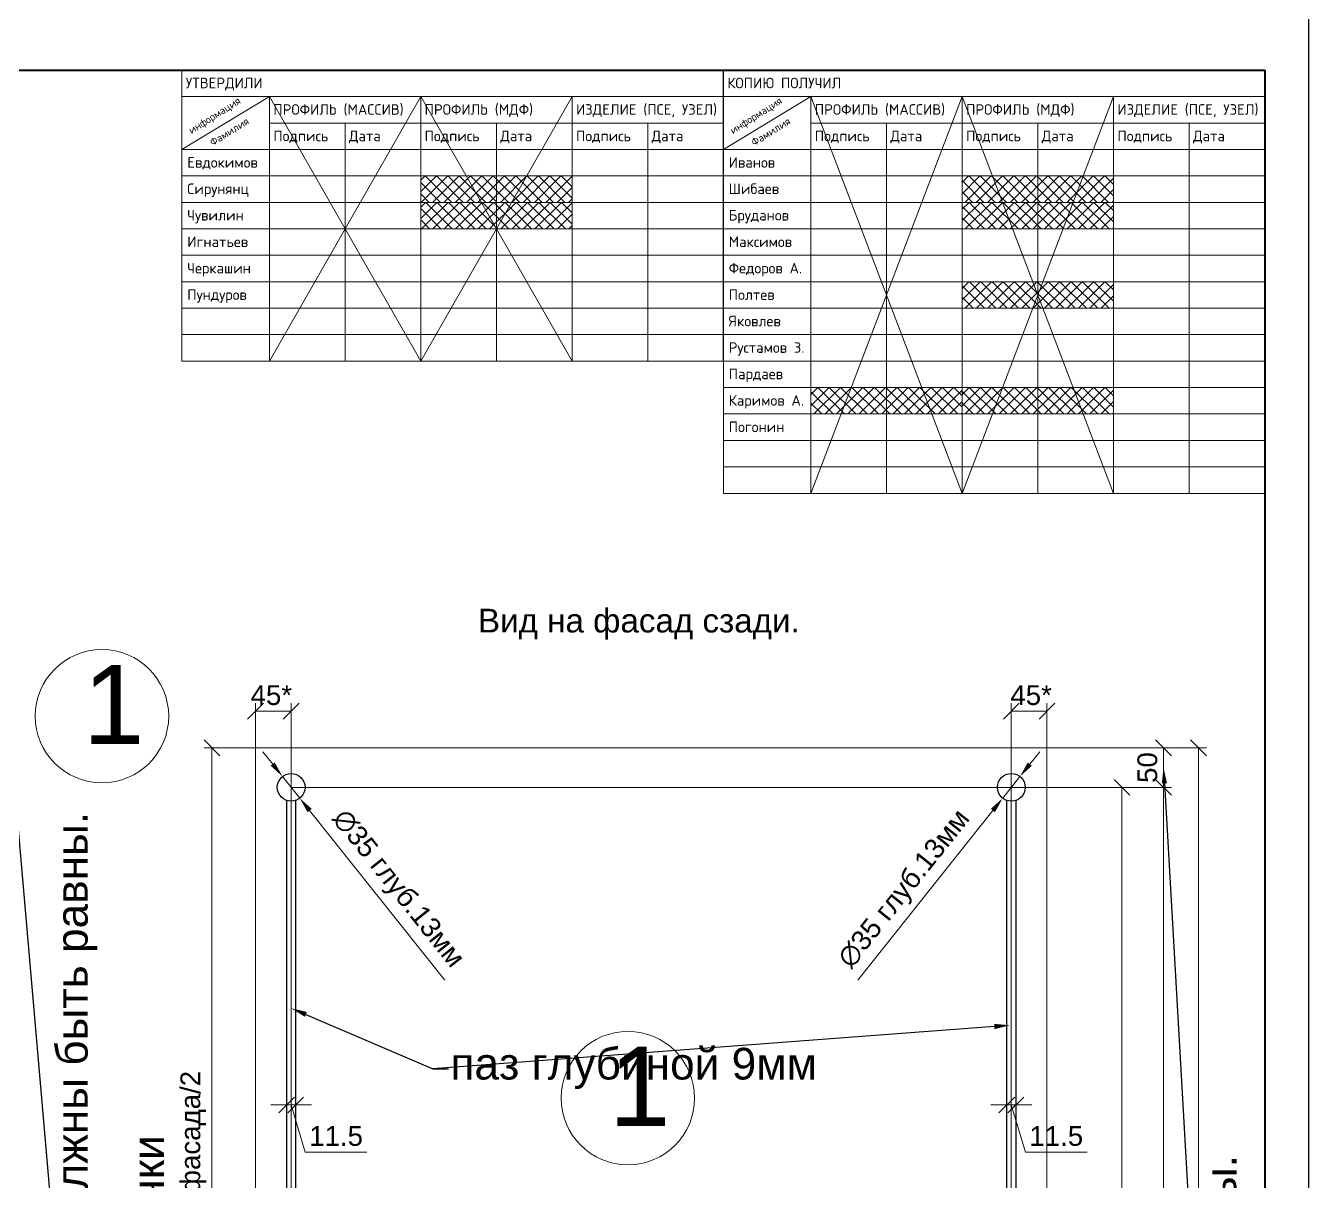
# Model space of a CAD drawing. Header units: millimetres. Extents: x 6988 to 52081, y -7456 to 23712.
# Drawn here: x 45521 to 47141, y 3473 to 4933 of the extents above; entities that cross this region are included whole.
import ezdxf
from ezdxf import colors
from ezdxf.entities.mleader import LeaderData, LeaderLine
from ezdxf.math import Vec2, Vec3

# ---------------------------------------------------------------- set-up
doc = ezdxf.new("R2010")
doc.units = ezdxf.units.MM
doc.layers.get('DEFPOINTS').update_dxf_attribs({"color": 106, "lineweight": 5})
for name, color, linetype, lineweight in [('Линии Размерные и Текст', 1, 'Continuous', 5), ('Натяжитель фасада с регулировкой по центру. Стержень укорачивается по размеру двери. Длина 1909-2329мм. Pivot TN 103.2329.02.', 5, 'Continuous', 30), ('служебный слой НАДПИСИ', 4, 'Continuous', 13), ('служебный слой ШТАМП', 4, 'Continuous', 30), ('ФАСАД', 3, 'Continuous', 5), ('ШТАМП', 7, 'Continuous', 30)]:
    doc.layers.add(name, color=color, linetype=linetype, lineweight=lineweight)
doc.styles.get("Standard").update_dxf_attribs({"font": 'arial.ttf'})
doc.styles.add('ЕСКД профили текст', font='isocpeur.ttf')
doc.dimstyles.get("Standard").update_dxf_attribs({"dimscale": 0, "dimtxt": 2.5, "dimasz": 2, "dimexe": 1, "dimexo": 0, "dimgap": 0.75, "dimtad": 1, "dimdsep": 46, "dimtxsty": 'Standard', "dimcen": 1.5, "dimclrd": 256, "dimclre": 256, "dimclrt": 7, "dimazin": 3, "dimtfac": 1, "dimtmove": 0, "dimatfit": 3, "dimldrblk": 'DOT', "dimfxl": 1, "dimtolj": 1, "dimtzin": 0, "dimlwd": 5, "dimlwe": 5, "dimarcsym": 0})
doc.dimstyles.new('STANDARD10', dxfattribs={"dimscale": 10, "dimtxt": 2.5, "dimasz": 2, "dimexe": 1, "dimexo": 0, "dimgap": 0.75, "dimtad": 1, "dimdsep": 46, "dimtxsty": 'Standard', "dimblk1": 'OBLIQUE', "dimblk2": 'OBLIQUE', "dimsah": 1, "dimcen": 1.5, "dimclrd": 256, "dimclre": 256, "dimclrt": 7, "dimazin": 3, "dimtfac": 1, "dimtmove": 1, "dimatfit": 3, "dimldrblk": 'DOT', "dimfxl": 1, "dimtolj": 1, "dimtzin": 0, "dimlwd": 5, "dimlwe": 5, "dimarcsym": 0})

# ---------------------------------------------------------------- blocks, each defined once
blk = doc.blocks.new('*D15')
at = {"layer": 'DEFPOINTS', "color": 0, "transparency": 16777216}
for p in [(46776.9, 3984.5), (46755.1, 3957.1)]:
    blk.add_point(p, dxfattribs=at)
at = {"layer": 'Линии Размерные и Текст', "lineweight": 5, "transparency": 16777216}
for p, q in [((46789.4, 4000.2), (46801.9, 4015.8)), ((46776.9, 3984.5), (46755.1, 3957.1)), ((46571.9, 3727.1), (46742.7, 3941.5))]:
    blk.add_line(p, q, dxfattribs=at)
at = {"layer": 'Линии Размерные и Текст', "transparency": 16777216}
for points in [[(46786.8, 4002.2), (46792, 3998.1), (46776.9, 3984.5)], [(46740.1, 3943.6), (46745.3, 3939.4), (46755.1, 3957.1)]]:
    blk.add_solid(points, dxfattribs=at)
at = {"layer": 'Линии Размерные и Текст', "color": 7, "transparency": 16777216, "insert": (46632.2, 3841.5), "char_height": 25, "attachment_point": 5, "rotation": 51.464}
blk.add_mtext('\\A1;∅35 глуб.13мм', dxfattribs=at)
blk = doc.blocks.new('_Dot')
at = {"color": 0, "linetype": 'ByBlock', "lineweight": -2}
blk.add_line((-0.5, 0), (-1, 0), dxfattribs=at)
at = {"color": 0, "linetype": 'ByBlock', "const_width": 0.5}
blk.add_lwpolyline([(-0.25, 0, 1), (0.25, 0, 1)], format="xyb", close=True, dxfattribs=at)
blk = doc.blocks.new('*D17')
at = {"layer": 'DEFPOINTS', "color": 0, "transparency": 16777216}
for p in [(45845.1, 3984.5), (45866.9, 3957.1)]:
    blk.add_point(p, dxfattribs=at)
at = {"layer": 'Линии Размерные и Текст', "lineweight": 5, "transparency": 16777216}
for p, q in [((45832.7, 4000.2), (45820.2, 4015.8)), ((45845.1, 3984.5), (45866.9, 3957.1)), ((46050.1, 3727.1), (45879.4, 3941.5))]:
    blk.add_line(p, q, dxfattribs=at)
at = {"layer": 'Линии Размерные и Текст', "transparency": 16777216}
for points in [[(45835.3, 4002.2), (45830.1, 3998.1), (45845.1, 3984.5)], [(45882, 3943.6), (45876.8, 3939.4), (45866.9, 3957.1)]]:
    blk.add_solid(points, dxfattribs=at)
at = {"layer": 'Линии Размерные и Текст', "color": 7, "transparency": 16777216, "insert": (45989.9, 3841.5), "char_height": 25, "attachment_point": 5, "rotation": 308.536}
blk.add_mtext('\\A1;∅35 глуб.13мм', dxfattribs=at)
blk = doc.blocks.new('_OBLIQUE')
at = {"color": 0, "linetype": 'ByBlock'}
blk.add_line((-0.5, -0.5), (0.5, 0.5), dxfattribs=at)
blk = doc.blocks.new('*D68')
at = {"layer": 'DEFPOINTS', "color": 0, "transparency": 16777216}
for p in [(46766, 4067), (46811, 4020.8), (46766, 2059.8)]:
    blk.add_point(p, dxfattribs=at)
at = {"layer": 'Линии Размерные и Текст', "lineweight": 5, "transparency": 16777216}
for p, q in [((46766, 2059.8), (46766, 4077)), ((46811, 4020.8), (46811, 4077)), ((46811, 4067), (46766, 4067))]:
    blk.add_line(p, q, dxfattribs=at)
at = {"layer": 'Линии Размерные и Текст', "lineweight": 5, "transparency": 16777216, "xscale": 20, "yscale": 20, "zscale": 20, "rotation": 180}
blk.add_blockref('_OBLIQUE', (46766, 4067), dxfattribs=at)
at = {"layer": 'Линии Размерные и Текст', "lineweight": 5, "transparency": 16777216, "xscale": 20, "yscale": 20, "zscale": 20}
blk.add_blockref('_OBLIQUE', (46811, 4067), dxfattribs=at)
at = {"layer": 'Линии Размерные и Текст', "color": 7, "transparency": 16777216, "insert": (46791, 4087.2), "char_height": 25, "attachment_point": 5}
blk.add_mtext('\\A1;45*', dxfattribs=at)
blk = doc.blocks.new('*D69')
at = {"layer": 'DEFPOINTS', "color": 0, "transparency": 16777216}
for p in [(45850.3, 3954.3), (45861.8, 3954.3), (45861.8, 3569.5)]:
    blk.add_point(p, dxfattribs=at)
at = {"layer": 'Линии Размерные и Текст', "lineweight": 5, "transparency": 16777216}
for p, q in [((45850.3, 3954.3), (45850.3, 3559.5)), ((45861.8, 3954.3), (45861.8, 3559.5)), ((45850.3, 3569.5), (45830.3, 3569.5)), ((45850.3, 3569.5), (45861.8, 3569.5)), ((45850.3, 3569.5), (45861.8, 3569.5)), ((45856, 3569.5), (45873.9, 3509.9)), ((45861.8, 3569.5), (45881.8, 3569.5)), ((45873.9, 3509.9), (45951.7, 3509.9))]:
    blk.add_line(p, q, dxfattribs=at)
at = {"layer": 'Линии Размерные и Текст', "lineweight": 5, "transparency": 16777216, "xscale": 20, "yscale": 20, "zscale": 20}
blk.add_blockref('_OBLIQUE', (45850.3, 3569.5), dxfattribs=at)
at = {"layer": 'Линии Размерные и Текст', "lineweight": 5, "transparency": 16777216, "xscale": 20, "yscale": 20, "zscale": 20, "rotation": 180}
blk.add_blockref('_OBLIQUE', (45861.8, 3569.5), dxfattribs=at)
at = {"layer": 'Линии Размерные и Текст', "color": 7, "transparency": 16777216, "insert": (45912.8, 3530.2), "char_height": 25, "attachment_point": 5}
blk.add_mtext('\\A1;11.5', dxfattribs=at)
blk = doc.blocks.new('*D25')
at = {"layer": 'DEFPOINTS', "color": 0, "transparency": 16777216}
for p in [(46760.3, 3954.3), (46771.8, 3954.3), (46760.3, 3569.5)]:
    blk.add_point(p, dxfattribs=at)
at = {"layer": 'Линии Размерные и Текст', "lineweight": 5, "transparency": 16777216}
for p, q in [((46760.3, 3954.3), (46760.3, 3559.5)), ((46771.8, 3954.3), (46771.8, 3559.5)), ((46760.3, 3569.5), (46740.3, 3569.5)), ((46771.8, 3569.5), (46760.3, 3569.5)), ((46771.8, 3569.5), (46760.3, 3569.5)), ((46766, 3569.5), (46783.9, 3509.9)), ((46771.8, 3569.5), (46791.8, 3569.5)), ((46783.9, 3509.9), (46861.7, 3509.9))]:
    blk.add_line(p, q, dxfattribs=at)
at = {"layer": 'Линии Размерные и Текст', "lineweight": 5, "transparency": 16777216, "xscale": 20, "yscale": 20, "zscale": 20}
blk.add_blockref('_OBLIQUE', (46760.3, 3569.5), dxfattribs=at)
at = {"layer": 'Линии Размерные и Текст', "lineweight": 5, "transparency": 16777216, "xscale": 20, "yscale": 20, "zscale": 20, "rotation": 180}
blk.add_blockref('_OBLIQUE', (46771.8, 3569.5), dxfattribs=at)
at = {"layer": 'Линии Размерные и Текст', "color": 7, "transparency": 16777216, "insert": (46822.8, 3530.2), "char_height": 25, "attachment_point": 5}
blk.add_mtext('\\A1;11.5', dxfattribs=at)
blk = doc.blocks.new('*D49')
at = {"layer": 'DEFPOINTS', "color": 0, "transparency": 16777216}
for p in [(46783.5, 3970.8), (45856, 2059.8), (46958.3, 2059.8)]:
    blk.add_point(p, dxfattribs=at)
at = {"layer": 'Линии Размерные и Текст', "lineweight": 5, "transparency": 16777216}
for p, q in [((46783.5, 3970.8), (46968.3, 3970.8)), ((46958.3, 3970.8), (46958.3, 2059.8)), ((45856, 2059.8), (46968.3, 2059.8))]:
    blk.add_line(p, q, dxfattribs=at)
at = {"layer": 'Линии Размерные и Текст', "lineweight": 5, "transparency": 16777216, "xscale": 20, "yscale": 20, "zscale": 20}
for p, rotation in [((46958.3, 3970.8), 90), ((46958.3, 2059.8), 270)]:
    blk.add_blockref('_OBLIQUE', p, dxfattribs=dict(at, rotation=rotation))
at = {"layer": 'Линии Размерные и Текст', "color": 7, "transparency": 16777216, "insert": (46938, 3015.3), "char_height": 25, "attachment_point": 5, "rotation": 90}
blk.add_mtext('\\A1;1911', dxfattribs=at)
blk = doc.blocks.new('*D50')
at = {"layer": 'DEFPOINTS', "color": 0, "transparency": 16777216}
for p in [(46811, 4020.8), (46811, 2009.8), (47002.5, 2009.8)]:
    blk.add_point(p, dxfattribs=at)
at = {"layer": 'Линии Размерные и Текст', "lineweight": 5, "transparency": 16777216}
for p, q in [((46811, 4020.8), (47012.5, 4020.8)), ((47002.5, 4020.8), (47002.5, 2009.8)), ((46811, 2009.8), (47012.5, 2009.8))]:
    blk.add_line(p, q, dxfattribs=at)
at = {"layer": 'Линии Размерные и Текст', "lineweight": 5, "transparency": 16777216, "xscale": 20, "yscale": 20, "zscale": 20}
for p, rotation in [((47002.5, 4020.8), 90), ((47002.5, 2009.8), 270)]:
    blk.add_blockref('_OBLIQUE', p, dxfattribs=dict(at, rotation=rotation))
at = {"layer": 'Линии Размерные и Текст', "color": 7, "transparency": 16777216, "insert": (46982.3, 3015.3), "char_height": 25, "attachment_point": 5, "rotation": 90}
blk.add_mtext('\\A1;2011', dxfattribs=at)
blk = doc.blocks.new('*D51')
at = {"layer": 'DEFPOINTS', "color": 0, "transparency": 16777216}
for p in [(45856, 3970.8), (45856, 3015.3), (46905.8, 3015.3)]:
    blk.add_point(p, dxfattribs=at)
at = {"layer": 'Линии Размерные и Текст', "lineweight": 5, "transparency": 16777216}
for p, q in [((45856, 3970.8), (46915.8, 3970.8)), ((46905.8, 3970.8), (46905.8, 3015.3)), ((45856, 3015.3), (46915.8, 3015.3))]:
    blk.add_line(p, q, dxfattribs=at)
at = {"layer": 'Линии Размерные и Текст', "lineweight": 5, "transparency": 16777216, "xscale": 20, "yscale": 20, "zscale": 20}
for p, rotation in [((46905.8, 3970.8), 90), ((46905.8, 3015.3), 270)]:
    blk.add_blockref('_OBLIQUE', p, dxfattribs=dict(at, rotation=rotation))
at = {"layer": 'Линии Размерные и Текст', "color": 7, "transparency": 16777216, "insert": (46885.6, 3413.6), "char_height": 25, "attachment_point": 5, "rotation": 90}
blk.add_mtext('\\A1;955.5', dxfattribs=at)
blk = doc.blocks.new('*D107')
at = {"layer": 'DEFPOINTS', "color": 0, "transparency": 16777216}
for p in [(45856, 4067), (45811, 4020.8), (45856, 2059.8)]:
    blk.add_point(p, dxfattribs=at)
at = {"layer": 'Линии Размерные и Текст', "lineweight": 5, "transparency": 16777216}
for p, q in [((45811, 4020.8), (45811, 4077)), ((45856, 2059.8), (45856, 4077)), ((45811, 4067), (45856, 4067))]:
    blk.add_line(p, q, dxfattribs=at)
at = {"layer": 'Линии Размерные и Текст', "lineweight": 5, "transparency": 16777216, "xscale": 20, "yscale": 20, "zscale": 20, "rotation": 180}
blk.add_blockref('_OBLIQUE', (45811, 4067), dxfattribs=at)
at = {"layer": 'Линии Размерные и Текст', "lineweight": 5, "transparency": 16777216, "xscale": 20, "yscale": 20, "zscale": 20}
blk.add_blockref('_OBLIQUE', (45856, 4067), dxfattribs=at)
at = {"layer": 'Линии Размерные и Текст', "color": 7, "transparency": 16777216, "insert": (45831, 4087.2), "char_height": 25, "attachment_point": 5}
blk.add_mtext('\\A1;45*', dxfattribs=at)
blk = doc.blocks.new('*D108')
at = {"layer": 'DEFPOINTS', "color": 0, "transparency": 16777216}
for p in [(46811, 4020.8), (46958.3, 4020.8), (46766, 3970.8)]:
    blk.add_point(p, dxfattribs=at)
at = {"layer": 'Линии Размерные и Текст', "lineweight": 5, "transparency": 16777216}
for p, q in [((46811, 4020.8), (46968.3, 4020.8)), ((46958.3, 3970.8), (46958.3, 4020.8)), ((46766, 3970.8), (46968.3, 3970.8))]:
    blk.add_line(p, q, dxfattribs=at)
at = {"layer": 'Линии Размерные и Текст', "lineweight": 5, "transparency": 16777216, "xscale": 20, "yscale": 20, "zscale": 20}
for p, rotation in [((46958.3, 4020.8), 90), ((46958.3, 3970.8), 270)]:
    blk.add_blockref('_OBLIQUE', p, dxfattribs=dict(at, rotation=rotation))
at = {"layer": 'Линии Размерные и Текст', "color": 7, "transparency": 16777216, "insert": (46938, 3995.8), "char_height": 25, "attachment_point": 5, "rotation": 90}
blk.add_mtext('\\A1;50', dxfattribs=at)
blk = doc.blocks.new('*D113')
at = {"layer": 'DEFPOINTS', "color": 0, "transparency": 16777216}
for p in [(45811, 4020.8), (45756, 3015.3), (45856, 3015.3)]:
    blk.add_point(p, dxfattribs=at)
at = {"layer": 'Линии Размерные и Текст', "lineweight": 5, "transparency": 16777216}
for p, q in [((45811, 4020.8), (45746, 4020.8)), ((45756, 4020.8), (45756, 3015.3)), ((45856, 3015.3), (45746, 3015.3))]:
    blk.add_line(p, q, dxfattribs=at)
at = {"layer": 'Линии Размерные и Текст', "lineweight": 5, "transparency": 16777216, "xscale": 20, "yscale": 20, "zscale": 20}
for p, rotation in [((45756, 4020.8), 90), ((45756, 3015.3), 270)]:
    blk.add_blockref('_OBLIQUE', p, dxfattribs=dict(at, rotation=rotation))
at = {"layer": 'Линии Размерные и Текст', "color": 7, "transparency": 16777216, "insert": (45732.4, 3518.1), "char_height": 25, "attachment_point": 5, "rotation": 90}
blk.add_mtext('\\A1;H фасада/2', dxfattribs=at)
blk = doc.blocks.new('Утвердили')
at = {"layer": 'служебный слой НАДПИСИ', "ltscale": 100}
h = blk.add_hatch(dxfattribs=at)
h.set_pattern_fill('ANSI37', color=256, scale=0.28308, style=0)
h.paths.add_polyline_path([(26.8, -11.87), (43.79, -11.87), (43.79, -14.84), (26.8, -14.84)])
h = blk.add_hatch(dxfattribs=at)
h.set_pattern_fill('ANSI37', color=256, scale=0.283084, style=0)
h.set_pattern_definition([(45, (-8e-13, -2.9686), (-0.63554, 0.63554), []), (135, (-8e-13, -2.9686), (-0.63554, -0.63554), [])])
h.paths.add_polyline_path([(26.8, -14.84), (43.79, -14.84), (43.79, -17.81), (26.8, -17.81)])
for p, q in [((0, 0), (60.77, 0)), ((60.77, 0), (60.77, -32.65)), ((0, 0), (0, -32.65)), ((0, -2.97), (60.77, -2.97)), ((0, -8.91), (9.82, -2.97)), ((9.82, -2.97), (9.82, -32.65)), ((9.82, -2.97), (26.8, -32.65)), ((26.8, -2.97), (9.82, -32.65)), ((26.8, -2.97), (43.79, -32.65)), ((43.79, -2.97), (26.8, -32.65)), ((43.79, -2.97), (43.79, -32.65)), ((9.82, -5.94), (60.77, -5.94)), ((18.31, -5.94), (18.31, -32.65)), ((35.3, -5.94), (35.3, -32.65)), ((52.28, -5.94), (52.28, -32.65)), ((0, -8.91), (60.77, -8.91)), ((0, -11.87), (60.77, -11.87)), ((0, -14.84), (60.77, -14.84)), ((0, -17.81), (60.77, -17.81)), ((0, -20.78), (60.77, -20.78)), ((0, -23.75), (60.77, -23.75)), ((0, -26.72), (60.77, -26.72)), ((0, -29.69), (60.77, -29.69)), ((0, -32.65), (60.77, -32.65))]:
    blk.add_line(p, q, dxfattribs=at)
at = {"layer": 'служебный слой НАДПИСИ', "ltscale": 10}
blk.add_line((26.8, -2.97), (26.8, -32.65), dxfattribs=at)
at = {"layer": 'служебный слой НАДПИСИ', "ltscale": 100, "style": 'ЕСКД профили текст'}
for s, height, p in [('УТВЕРДИЛИ', 1.187, (0.44, -2.04)), ('ПРОФИЛЬ (МАССИВ)', 1.1874, (10.26, -5.01)), ('ПРОФИЛЬ (МДФ)', 1.1874, (27.24, -5.01)), ('ИЗДЕЛИЕ (ПСЕ, УЗЕЛ)', 1.1874, (44.23, -5.01)), ('Подпись', 1.187, (10.26, -7.98)), ('Дата', 1.187, (18.75, -7.98)), ('Подпись', 1.187, (27.24, -7.98)), ('Дата', 1.187, (35.74, -7.98)), ('Подпись', 1.187, (44.23, -7.98)), ('Дата', 1.187, (52.72, -7.98)), ('Евдокимов', 1.187, (0.6, -10.95)), ('Сирунянц', 1.187, (0.6, -13.91)), ('Чувилин', 1.187, (0.6, -16.88)), ('Игнатьев', 1.187, (0.6, -19.85)), ('Черкашин', 1.187, (0.6, -22.82)), ('Пундуров', 1.187, (0.6, -25.79))]:
    blk.add_text(s, height=height, dxfattribs=at).set_placement(p)
for s, rotation, p in [('информация', 32.3172, (1.07, -7.21)), ('Фамилия', 32, (3.46, -8.56))]:
    blk.add_text(s, height=0.849, rotation=rotation, dxfattribs=at).set_placement(p)
blk = doc.blocks.new('Копию получил')
at = {"layer": 'служебный слой НАДПИСИ', "ltscale": 100}
h = blk.add_hatch(dxfattribs=at)
h.set_pattern_fill('ANSI37', color=256, scale=0.28308, style=0)
h.paths.add_polyline_path([(26.8, -11.87), (43.79, -11.87), (43.79, -14.84), (26.8, -14.84)])
h = blk.add_hatch(dxfattribs=at)
h.set_pattern_fill('ANSI37', color=256, scale=0.283084, style=0)
h.set_pattern_definition([(45, (0, -2.9686), (-0.63554, 0.63554), []), (135, (0, -2.9686), (-0.63554, -0.63554), [])])
h.paths.add_polyline_path([(26.8, -14.84), (43.79, -14.84), (43.79, -17.81), (26.8, -17.81)])
h = blk.add_hatch(dxfattribs=at)
h.set_pattern_fill('ANSI37', color=256, scale=0.283084, style=0)
h.set_pattern_definition([(45, (0, -11.8743), (-0.63554, 0.63554), []), (135, (0, -11.8743), (-0.63554, -0.63554), [])])
h.paths.add_polyline_path([(26.8, -23.75), (43.79, -23.75), (43.79, -26.72), (26.8, -26.72)])
h = blk.add_hatch(dxfattribs=at)
h.set_pattern_fill('ANSI37', color=256, scale=0.283084, style=0)
h.set_pattern_definition([(45, (-16.985, -23.7485), (-0.63554, 0.63554), []), (135, (-16.985, -23.7485), (-0.63554, -0.63554), [])])
h.paths.add_polyline_path([(9.82, -35.62), (26.8, -35.62), (26.8, -38.59), (9.82, -38.59)])
h = blk.add_hatch(dxfattribs=at)
h.set_pattern_fill('ANSI37', color=256, scale=0.283084, style=0)
h.set_pattern_definition([(45, (0, -23.7485), (-0.63554, 0.63554), []), (135, (0, -23.7485), (-0.63554, -0.63554), [])])
h.paths.add_polyline_path([(26.8, -35.62), (43.79, -35.62), (43.79, -38.59), (26.8, -38.59)])
for p, q in [((0, 0), (0, -47.5)), ((0, 0), (60.77, 0)), ((60.77, 0), (60.77, -47.5)), ((0, -2.97), (60.77, -2.97)), ((0, -8.91), (9.82, -2.97)), ((9.82, -2.97), (9.82, -47.5)), ((26.8, -2.97), (9.82, -47.5)), ((9.82, -2.97), (26.8, -47.5)), ((43.79, -2.97), (26.8, -47.5)), ((26.8, -2.97), (43.79, -47.5)), ((43.79, -2.97), (43.79, -47.5)), ((9.82, -5.94), (60.77, -5.94)), ((18.31, -5.94), (18.31, -47.5)), ((35.3, -5.94), (35.3, -47.5)), ((52.28, -5.94), (52.28, -47.5)), ((0, -8.91), (60.77, -8.91)), ((0, -11.87), (60.77, -11.87)), ((0, -14.84), (60.77, -14.84)), ((0, -17.81), (60.77, -17.81)), ((0, -20.78), (60.77, -20.78)), ((0, -23.75), (60.77, -23.75)), ((0, -26.72), (60.77, -26.72)), ((0, -29.69), (60.77, -29.69)), ((0, -32.65), (60.77, -32.65)), ((0, -35.62), (60.77, -35.62)), ((0, -38.59), (60.77, -38.59)), ((0, -41.56), (60.77, -41.56)), ((0, -44.53), (60.77, -44.53)), ((0, -47.5), (60.77, -47.5))]:
    blk.add_line(p, q, dxfattribs=at)
at = {"layer": 'служебный слой НАДПИСИ', "ltscale": 10}
blk.add_line((26.8, -2.97), (26.8, -47.5), dxfattribs=at)
at = {"layer": 'служебный слой НАДПИСИ', "ltscale": 100, "style": 'ЕСКД профили текст'}
for s, height, p in [('КОПИЮ ПОЛУЧИЛ', 1.1874, (0.44, -2.04)), ('ПРОФИЛЬ (МАССИВ)', 1.1874, (10.26, -5.01)), ('ПРОФИЛЬ (МДФ)', 1.1874, (27.24, -5.01)), ('ИЗДЕЛИЕ (ПСЕ, УЗЕЛ)', 1.1874, (44.23, -5.01)), ('Подпись', 1.187, (10.26, -7.98)), ('Дата', 1.187, (18.75, -7.98)), ('Подпись', 1.187, (27.24, -7.98)), ('Дата', 1.187, (35.74, -7.98)), ('Подпись', 1.187, (44.23, -7.98)), ('Дата', 1.187, (52.72, -7.98)), ('Иванов', 1.187, (0.6, -10.95)), ('Шибаев', 1.187, (0.6, -13.91)), ('Бруданов', 1.187, (0.6, -16.88)), ('Максимов', 1.187, (0.6, -19.85)), ('Федоров А.', 1.187, (0.6, -22.82)), ('Полтев', 1.187, (0.6, -25.79)), ('Яковлев', 1.187, (0.6, -28.76)), ('Рустамов З.', 1.1874, (0.6, -31.73)), ('Пардаев', 1.187, (0.6, -34.69)), ('Каримов А.', 1.187, (0.6, -37.66)), ('Погонин', 1.187, (0.6, -40.63))]:
    blk.add_text(s, height=height, dxfattribs=at).set_placement(p)
for s, rotation, p in [('информация', 32.3172, (1.07, -7.21)), ('Фамилия', 32, (3.46, -8.56))]:
    blk.add_text(s, height=0.849, rotation=rotation, dxfattribs=at).set_placement(p)

msp = doc.modelspace()

# ---------------------------------------------------------------- linework, layer by layer
at = {"layer": 'Линии Размерные и Текст'}
for centre in [(45616.984, 4060.728), (46281.573, 3578.146)]:
    msp.add_circle(centre, 84.286, dxfattribs=at)
at = {"layer": 'Натяжитель фасада с регулировкой по центру. Стержень укорачивается по размеру двери. Длина 1909-2329мм. Pivot TN 103.2329.02.'}
for points in [[(45850.283, 3954.296), (45850.283, 3031.853)], [(45861.783, 3031.853), (45861.783, 3954.296)], [(46760.283, 3031.853), (46760.283, 3954.296)], [(46771.783, 3954.296), (46771.783, 3031.853)]]:
    msp.add_lwpolyline(points, dxfattribs=at)
for centre in [(45856.033, 3970.825), (46766.033, 3970.825)]:
    msp.add_circle(centre, 17.5, dxfattribs=at)
at = {"layer": 'ФАСАД'}
msp.add_lwpolyline([(45811.033, 4020.825), (46811.033, 4020.825), (46811.033, 2009.825), (45811.033, 2009.825)], close=True, dxfattribs=at)
at = {"layer": 'ШТАМП'}
msp.add_lwpolyline([(47141.313, 5096.995), (47141.313, 587.715), (44024.463, 587.715), (44024.463, 5096.995)], close=True, dxfattribs=at)
at = {"layer": 'ШТАМП', "lineweight": 40}
msp.add_lwpolyline([(47086.313, 4876.995), (47086.313, 642.715), (44079.463, 642.715), (44079.463, 4876.995)], close=True, dxfattribs=at)

# ---------------------------------------------------------------- block references
at = {"layer": 'служебный слой ШТАМП', "xscale": 11.25759736107327, "yscale": 11.25759736107327, "zscale": 11.25759736107327}
for name, p in [('Утвердили', (45717.966, 4876.995)), ('Копию получил', (46402.14, 4876.995))]:
    msp.add_blockref(name, p, dxfattribs=at)

# ---------------------------------------------------------------- texts
at = {"layer": 'Линии Размерные и Текст', "attachment_point": 1}
for s, width, insert, char_height in [('Вид на фасад сзади.', 438.75647, (46092.051, 4196.472), 30), ('{\\H2.5x;1}', 1115.45298, (45592.983, 4125.563), 40), ('{\\H2.5x;1}', 1115.45298, (46257.572, 3642.98), 40)]:
    msp.add_mtext_dynamic_manual_height_columns(s, width=width, gutter_width=20, heights=[0], dxfattribs=dict(at, insert=insert, char_height=char_height))

# ---------------------------------------------------------------- dimensions: what is measured, and where the dimension line sits
at = {"layer": 'Линии Размерные и Текст'}
for base, p1, p2, angle, override, picture, middle in [((45856.033, 4067.023), (45811.033, 4020.825), (45856.033, 2059.825), 180, {"dimscale": 10, "dimpost": '*', "dimblk1": 'OBLIQUE', "dimblk2": 'OBLIQUE', "dimsah": 1, "dimtmove": 1}, '*D107', (45831.033, 4067.023)), ((46958.285, 4020.825), (46766.033, 3970.825), (46811.033, 4020.825), 90, {"dimscale": 10, "dimblk1": 'OBLIQUE', "dimblk2": 'OBLIQUE', "dimsah": 1, "dimtmove": 1}, '*D108', (46958.285, 3995.825)), ((46905.833, 3015.325), (45856.033, 3970.825), (45856.033, 3015.325), 90, {"dimscale": 10, "dimblk1": 'OBLIQUE', "dimblk2": 'OBLIQUE', "dimsah": 1, "dimtmove": 1}, '*D51', (46905.833, 3413.575))]:
    dim = msp.add_linear_dim(base=base, p1=p1, p2=p2, angle=angle, dimstyle='Standard', override=override, dxfattribs=at)
    dim.commit()
    dim.dimension.update_dxf_attribs({"geometry": picture, "text_midpoint": middle, "dimtype": 160})
dim = msp.add_linear_dim(base=(46766.033, 4067.023), p1=(46811.033, 4020.825), p2=(46766.033, 2059.825), dimstyle='Standard', override={"dimscale": 10, "dimpost": '*', "dimblk1": 'OBLIQUE', "dimblk2": 'OBLIQUE', "dimsah": 1, "dimtmove": 1}, dxfattribs=at)
dim.commit()
dim.dimension.update_dxf_attribs({"geometry": '*D68', "text_midpoint": (46791.033, 4067.023), "dimtype": 160})
dim = msp.add_linear_dim(base=(45756.04, 3015.325), p1=(45811.033, 4020.825), p2=(45856.033, 3015.325), angle=90, text='H фасада/2', dimstyle='STANDARD10', dxfattribs=at)
dim.commit()
dim.dimension.update_dxf_attribs({"geometry": '*D113', "text_midpoint": (45732.357, 3518.075)})
for base, p1, p2, angle, picture, middle in [((47002.539, 2009.825), (46811.033, 4020.825), (46811.033, 2009.825), 90, '*D50', (46982.275, 3015.325)), ((46958.285, 2059.825), (46783.533, 3970.825), (45856.033, 2059.825), 90, '*D49', (46938.021, 3015.325)), ((46760.283, 3569.485), (46771.783, 3954.296), (46760.283, 3954.296), 180, '*D25', (46791.396, 3530.206))]:
    dim = msp.add_linear_dim(base=base, p1=p1, p2=p2, angle=angle, dimstyle='Standard', override={"dimscale": 10, "dimblk1": 'OBLIQUE', "dimblk2": 'OBLIQUE', "dimsah": 1, "dimtmove": 1}, dxfattribs=at)
    dim.commit()
    dim.dimension.update_dxf_attribs({"geometry": picture, "text_midpoint": middle})
for p1, p2, picture, middle in [((45845.131, 3984.514), (45866.936, 3957.136), '*D17', (45989.879, 3841.515)), ((46776.936, 3984.514), (46755.131, 3957.136), '*D15', (46632.188, 3841.515))]:
    dim = msp.add_diameter_dim_2p(p1=p1, p2=p2, dimstyle='Standard', override={"dimscale": 10, "dimlfac": 1, "dimpost": ' глуб.13мм', "dimsah": 1, "dimtmove": 1}, dxfattribs=at)
    dim.commit()
    dim.dimension.update_dxf_attribs({"geometry": picture, "text_midpoint": middle})
dim = msp.add_linear_dim(base=(45861.783, 3569.485), p1=(45850.283, 3954.296), p2=(45861.783, 3954.296), dimstyle='Standard', override={"dimscale": 10, "dimblk1": 'OBLIQUE', "dimblk2": 'OBLIQUE', "dimsah": 1, "dimtmove": 1}, dxfattribs=at)
dim.commit()
dim.dimension.update_dxf_attribs({"geometry": '*D69', "text_midpoint": (45881.396, 3530.206)})

# ---------------------------------------------------------------- leaders
ml = msp.add_multileader_mtext('Standard', dxfattribs=at)
ml.set_content('расстояния должны быть равны.', color=5)
ml.set_leader_properties(color=256)
ml.build(insert=Vec2(0, 0))
ml.multileader.update_dxf_attribs({"text_left_attachment_type": 2, "text_right_attachment_type": 2, "dogleg_length": 2, "arrow_head_size": 20})
ctx = ml.context
ctx.base_point, ctx.char_height, ctx.arrow_head_size, ctx.landing_gap_size, ctx.plane_origin, ctx.plane_x_axis, ctx.plane_y_axis = Vec3(45584.943, 3084.559), 40, 20, 10, Vec3(45388.569, 3735.577), Vec3(0, 1), Vec3(-1, 0)
ctx.left_attachment, ctx.right_attachment, ctx.text_align_type = 2, 2, 2
notes = []
notes.append((ctx, [(1, (1, 1, 0), (45584.943, 3064.559), (0, 1), 20, [(2, [(45454.136, 4571.934)], 0, []), (1, [(45454.136, 2192.934)], 0, [])])]))
ctx.mtext.insert, ctx.mtext.text_direction, ctx.mtext.rotation, ctx.mtext.width, ctx.mtext.alignment, ctx.mtext.flow_direction = Vec3(45558.913, 3939.852), Vec3(0, 1), 1.57079633, 990.17537, 3, 5
ml = msp.add_multileader_mtext('Standard', dxfattribs=at)
ml.set_content('расстояния должны быть равны.', color=5)
ml.set_leader_properties(color=256)
ml.build(insert=Vec2(0, 0))
ml.multileader.update_dxf_attribs({"text_left_attachment_type": 2, "text_right_attachment_type": 2, "dogleg_length": 2, "arrow_head_size": 20})
ctx = ml.context
ctx.base_point, ctx.char_height, ctx.arrow_head_size, ctx.landing_gap_size, ctx.plane_origin, ctx.plane_x_axis, ctx.plane_y_axis = Vec3(47036.64, 2651.008), 40, 20, 10, Vec3(46840.266, 3302.026), Vec3(0, 1), Vec3(-1, 0)
ctx.left_attachment, ctx.right_attachment, ctx.text_align_type = 2, 2, 2
notes.append((ctx, [(1, (1, 1, 0), (47036.64, 2631.008), (0, 1), 20, [(2, [(46958.285, 3995.825)], 0, []), (1, [(46958.285, 2030.417)], 0, [])])]))
ctx.mtext.insert, ctx.mtext.text_direction, ctx.mtext.rotation, ctx.mtext.width, ctx.mtext.alignment, ctx.mtext.flow_direction = Vec3(47010.61, 3506.301), Vec3(0, 1), 1.57079633, 990.17537, 3, 5
ml = msp.add_multileader_mtext('Standard', dxfattribs=at)
ml.set_content('паз глубиной 9мм', color=5)
ml.set_leader_properties(color=256)
ml.build(insert=Vec2(0, 0))
ml.multileader.update_dxf_attribs({"text_left_attachment_type": 2, "text_right_attachment_type": 2, "dogleg_length": 2, "arrow_head_size": 20})
ctx = ml.context
ctx.base_point, ctx.char_height, ctx.arrow_head_size, ctx.landing_gap_size, ctx.plane_origin = Vec3(46054.835, 3615.332), 40, 20, 10, Vec3(46311.25, 3379.231)
ctx.left_attachment, ctx.right_attachment, ctx.text_align_type = 2, 2, 2
notes.append((ctx, [(1, (1, 1, 0), (46034.835, 3615.332), (1, 0), 20, [(2, [(46764.486, 3670.18)], 0, []), (1, [(45856.157, 3691.753)], 0, [])])]))
ctx.mtext.insert, ctx.mtext.width, ctx.mtext.alignment, ctx.mtext.flow_direction = Vec3(46520.524, 3641.689), 480.92888, 3, 5
ml = msp.add_multileader_mtext('Standard', dxfattribs=at)
ml.set_content('ось крепления винта ручки', color=5)
ml.set_leader_properties(color=256)
ml.build(insert=Vec2(0, 0))
ml.multileader.update_dxf_attribs({"text_left_attachment_type": 2, "text_right_attachment_type": 2, "dogleg_length": 20, "arrow_head_size": 20})
ctx = ml.context
ctx.base_point, ctx.char_height, ctx.arrow_head_size, ctx.landing_gap_size, ctx.plane_origin, ctx.plane_x_axis, ctx.plane_y_axis = Vec3(45681.29, 2821.484), 40, 20, 10, Vec3(45871.033, 2700.618), Vec3(0, 1), Vec3(-1, 0)
ctx.left_attachment, ctx.right_attachment = 2, 2
notes.append((ctx, [(1, (1, 1, 0), (45681.29, 2801.484), (0, 1), 20, [(0, [(45871.033, 2700.618)], 0, [])])]))
ctx.mtext.insert, ctx.mtext.text_direction, ctx.mtext.rotation, ctx.mtext.flow_direction = Vec3(45655.41, 2831.484), Vec3(0, 1), 1.57079633, 5
for ctx, leaders in notes:
    for number, flags, end, landing, length, lines in leaders:
        leader = LeaderData()
        leader.index, (leader.has_last_leader_line, leader.has_dogleg_vector, leader.attachment_direction) = number, flags
        leader.last_leader_point, leader.dogleg_vector, leader.dogleg_length = Vec3(end), Vec3(landing), length
        for number, points, colour, breaks in lines:
            line = LeaderLine()
            line.index, line.vertices, line.color, line.breaks = number, Vec3.list(points), colors.encode_raw_color(colour), breaks
            leader.lines.append(line)
        ctx.leaders.append(leader)

doc.saveas('drawing.dxf')
